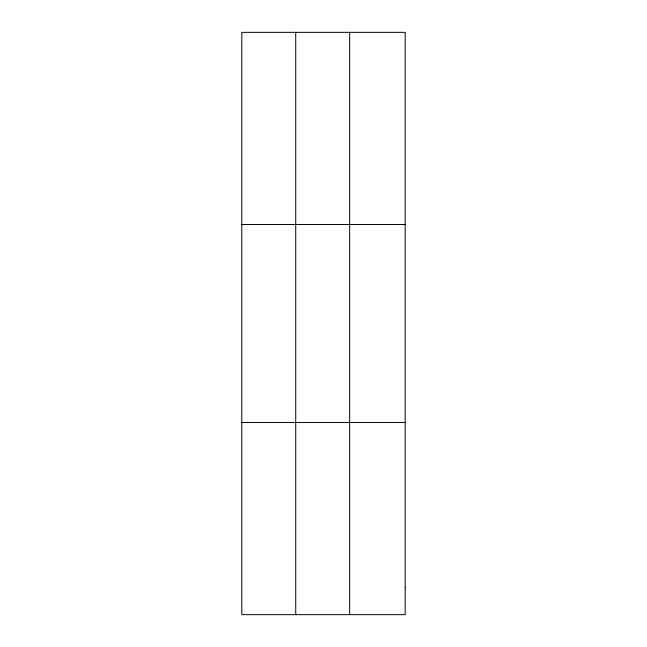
<?xml version="1.0" encoding="UTF-8"?>
<svg xmlns="http://www.w3.org/2000/svg" width="647" height="647" viewBox="0 0 647 647"><rect width="100%" height="100%" fill="white"/><g stroke="black" fill="none" stroke-linecap="round" stroke-linejoin="round"><path stroke-width="0.97" d="M295.728 614.65L295.728 32.35M349.639 614.65L349.639 32.35M241.816 224.509L405.184 224.509M241.816 422.491L405.184 422.491M405.184 587.201L405.184 614.65L241.816 614.65L241.816 32.35L405.184 32.35L405.184 587.201"/></g></svg>
